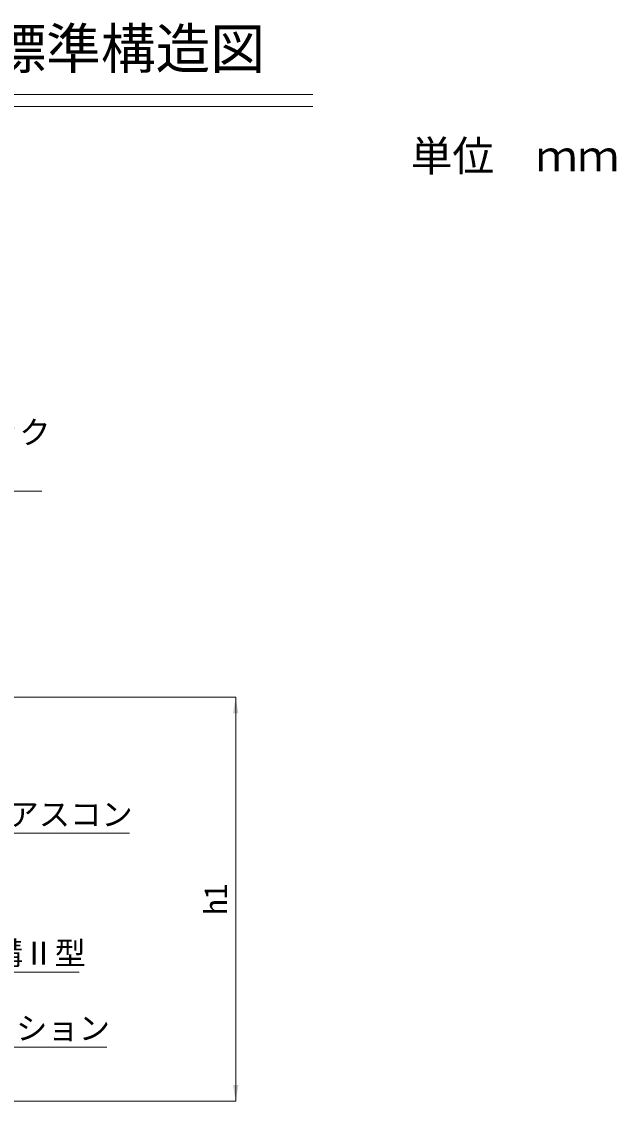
# Model space of a CAD drawing. Units: millimetres at full size; details may follow other scales. Extents: x 6872 to 78201, y -34623 to -7860.
# Drawn here: x 35866 to 36605, y -21467 to -20116 of the extents above; entities that cross this region are included whole.
import ezdxf
from ezdxf.enums import TextEntityAlignment as Align

# ---------------------------------------------------------------- set-up
doc = ezdxf.new("R2010")
doc.units = ezdxf.units.MM
doc.header["$LTSCALE"] = 16
doc.layers.add('0_2', color=7, linetype='Continuous', lineweight=20)
doc.layers.add('寸法線', color=7, linetype='Continuous', lineweight=9)
doc.styles.add('ＭＳ ゴシック', font='')
doc.styles.get('ＭＳ ゴシック').set_extended_font_data('MS Gothic')

# ---------------------------------------------------------------- blocks, each defined once
blk = doc.blocks.new('filled_arrow')
at = {"color": 0, "linetype": 'Continuous', "lineweight": -2}
blk.add_solid([(7.5, 1.25), (0, 0), (7.5, -1.25)], dxfattribs=at)

msp = doc.modelspace()

# ---------------------------------------------------------------- linework, layer by layer
at = {"layer": '0_2'}
for p, q in [((34437.04, -20205.85), (36227.94, -20205.85)), ((34437.04, -20220.85), (36227.94, -20220.85))]:
    msp.add_line(p, q, dxfattribs=at)
at = {"layer": '寸法線'}
for p, q in [((35588.13, -20955.18), (36131.97, -20955.18)), ((36131.97, -21457.18), (36131.97, -20955.18)), ((35602.37, -21457.18), (36131.97, -21457.18))]:
    msp.add_line(p, q, dxfattribs=at)
for points in [[(35280.09, -20951.74), (35280.09, -20698.87), (35891.26, -20698.87)], [(35750.95, -20993.98), (35750.95, -21124.03), (35999.99, -21124.03)], [(35542.05, -21204.18), (35634.53, -21296.66), (35937.78, -21296.66)], [(35568.01, -21467.18), (35645.11, -21390.08), (35971.96, -21390.08)]]:
    msp.add_lwpolyline(points, dxfattribs=at)

# ---------------------------------------------------------------- block references
at = {"layer": '寸法線', "xscale": 2.67, "yscale": 2.67}
for p, rotation in [((36131.97, -20955.18), 270), ((36131.97, -21457.18), 90)]:
    msp.add_blockref('filled_arrow', p, dxfattribs=dict(at, rotation=rotation))

# ---------------------------------------------------------------- texts
at = {"layer": '0_2', "style": 'ＭＳ ゴシック'}
msp.add_text('境界ブロック セミフラット平  H=20 布設標準構造図', height=49.84, dxfattribs=at).set_placement((35353.01, -20148.88), align=Align.MIDDLE_CENTER)
msp.add_text('単位\u3000ｍｍ', height=37.98, dxfattribs=at).set_placement((36349.18, -20312.71), align=Align.BOTTOM_LEFT)
at = {"layer": '寸法線', "style": 'ＭＳ ゴシック'}
msp.add_text('IBC排水側溝\u3000歩車道境界ブロック', height=28.48, dxfattribs=at).set_placement((35300.09, -20648.67), align=Align.BOTTOM_LEFT)
for s, p in [('普通アスコン', (35770.95, -21086.35)), ('IBC排水側溝Ⅱ型', (35654.53, -21258.99)), ('サンドクッション', (35665.11, -21352.25))]:
    msp.add_text(s, height=28.48, dxfattribs=at).set_placement(p, align=Align.TOP_LEFT)
msp.add_text('h1', height=28.48, rotation=90, dxfattribs=at).set_placement((36106.97, -21206.18), align=Align.MIDDLE_CENTER)

doc.saveas('drawing.dxf')
